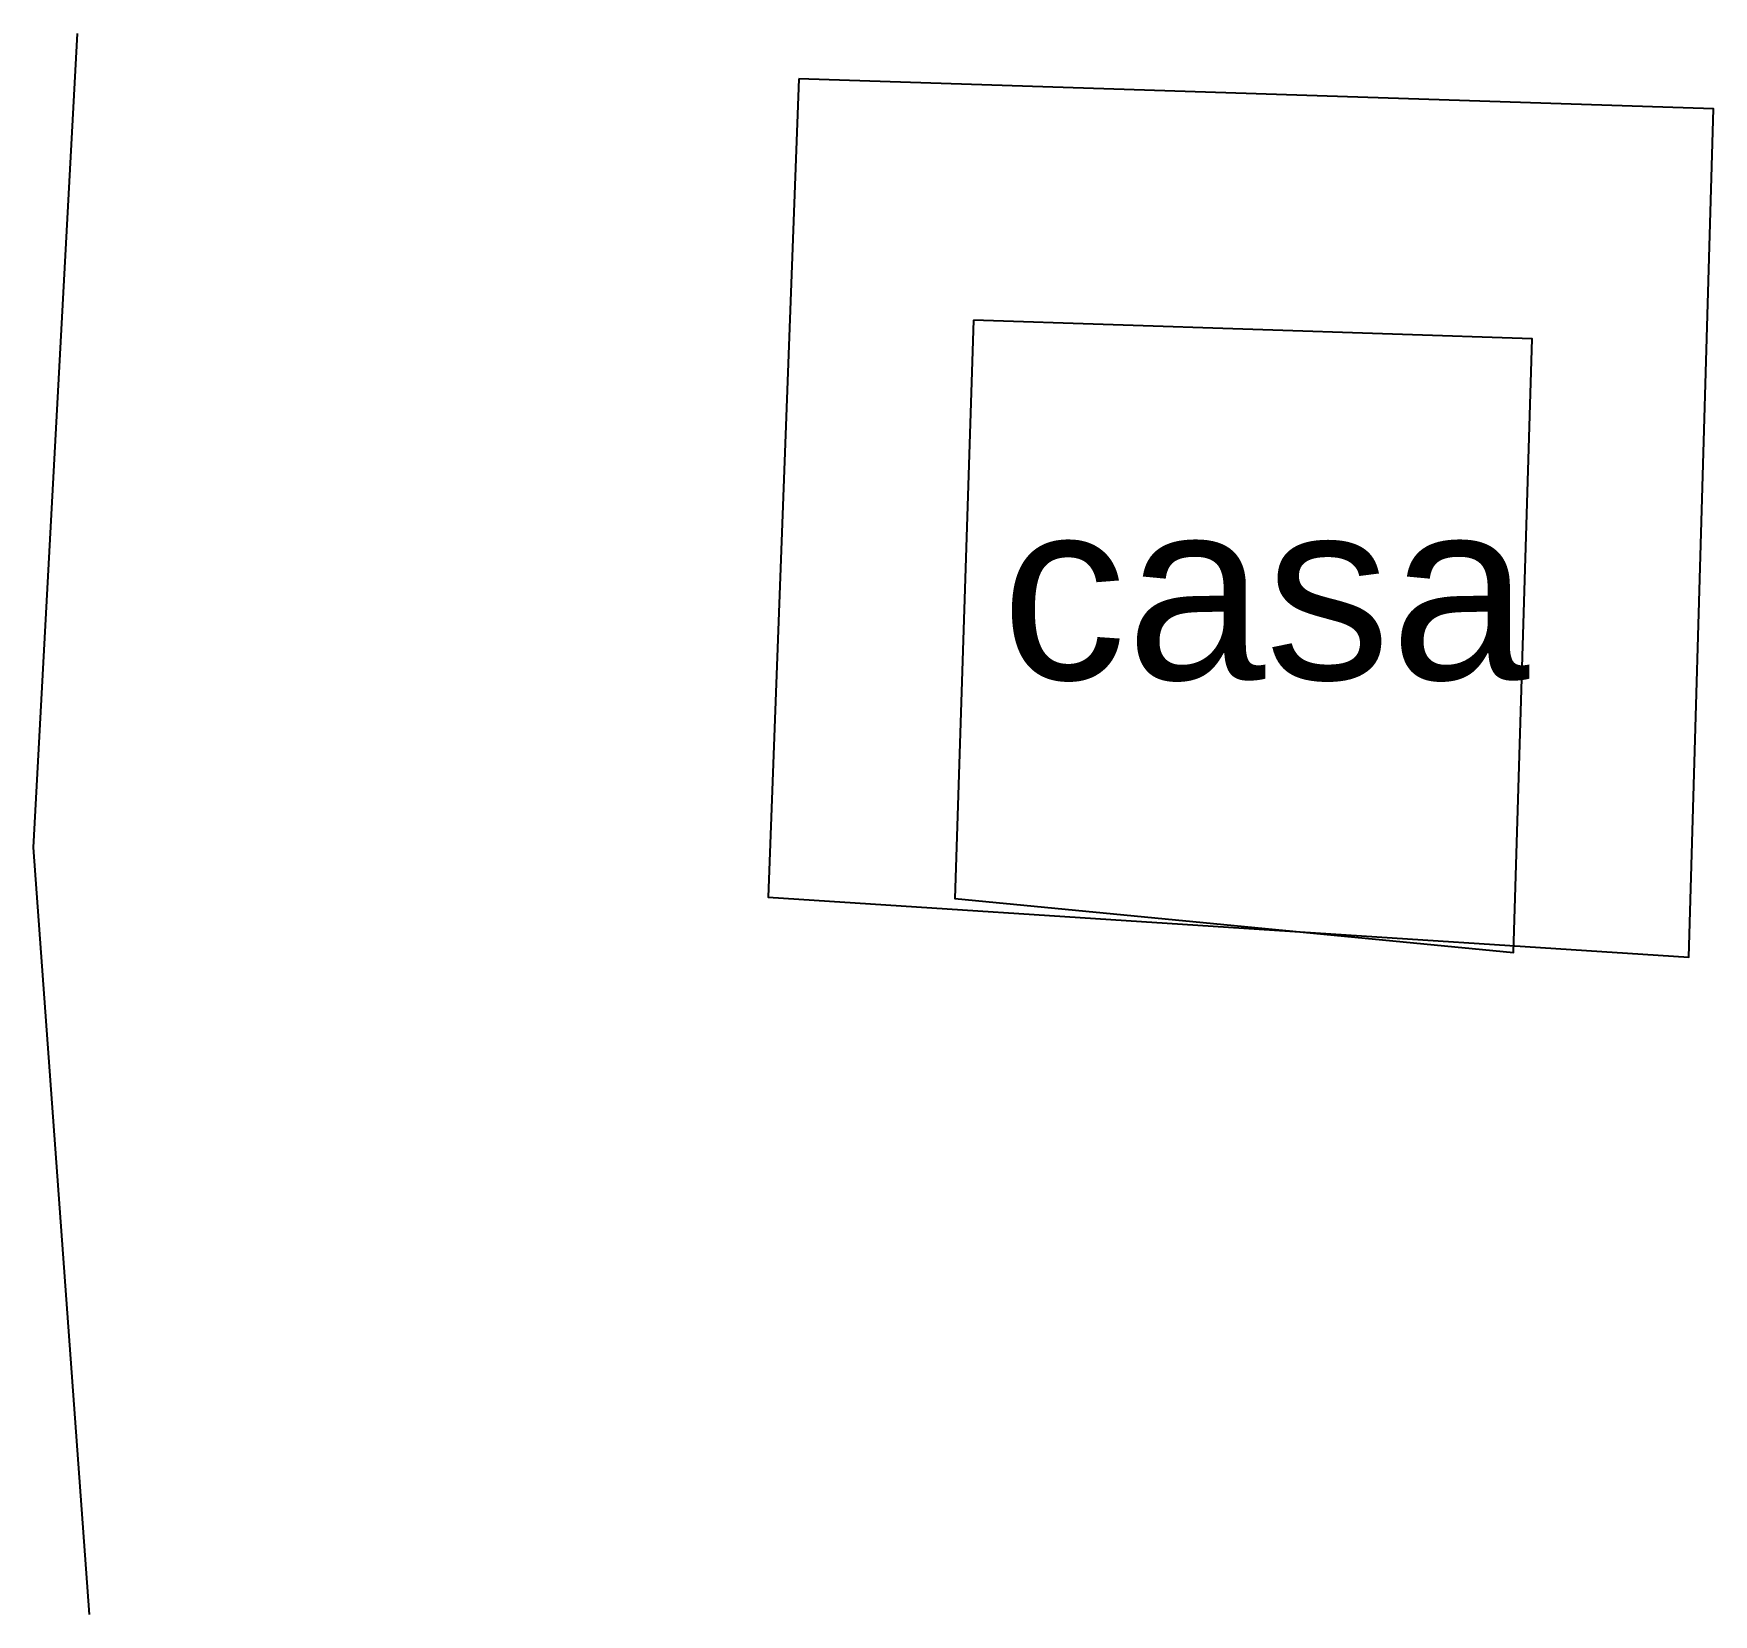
# Model space of a CAD drawing. Header units: millimetres. Extents: x 614282.4 to 614305.9, y 1319343.4 to 1319365.5.
import ezdxf

# ---------------------------------------------------------------- set-up
doc = ezdxf.new("R2010")
doc.units = ezdxf.units.MM
doc.styles.get("Standard").update_dxf_attribs({"font": 'arial.ttf'})

msp = doc.modelspace()

# ---------------------------------------------------------------- linework, layer by layer
msp.add_lwpolyline([(614283.227, 1319343.441), (614282.444, 1319354.151), (614283.055, 1319365.519)])
for points in [[(614293.132, 1319364.887), (614292.705, 1319353.46), (614305.563, 1319352.622), (614305.906, 1319364.466)], [(614295.57, 1319361.519), (614295.312, 1319353.438), (614303.113, 1319352.687), (614303.376, 1319361.255)]]:
    msp.add_lwpolyline(points, close=True)

# ---------------------------------------------------------------- texts
at = {"insert": (614295.96, 1319358.999), "char_height": 2.5, "width": 7.44705, "attachment_point": 1}
msp.add_mtext('casa', dxfattribs=at)

doc.saveas('drawing.dxf')
